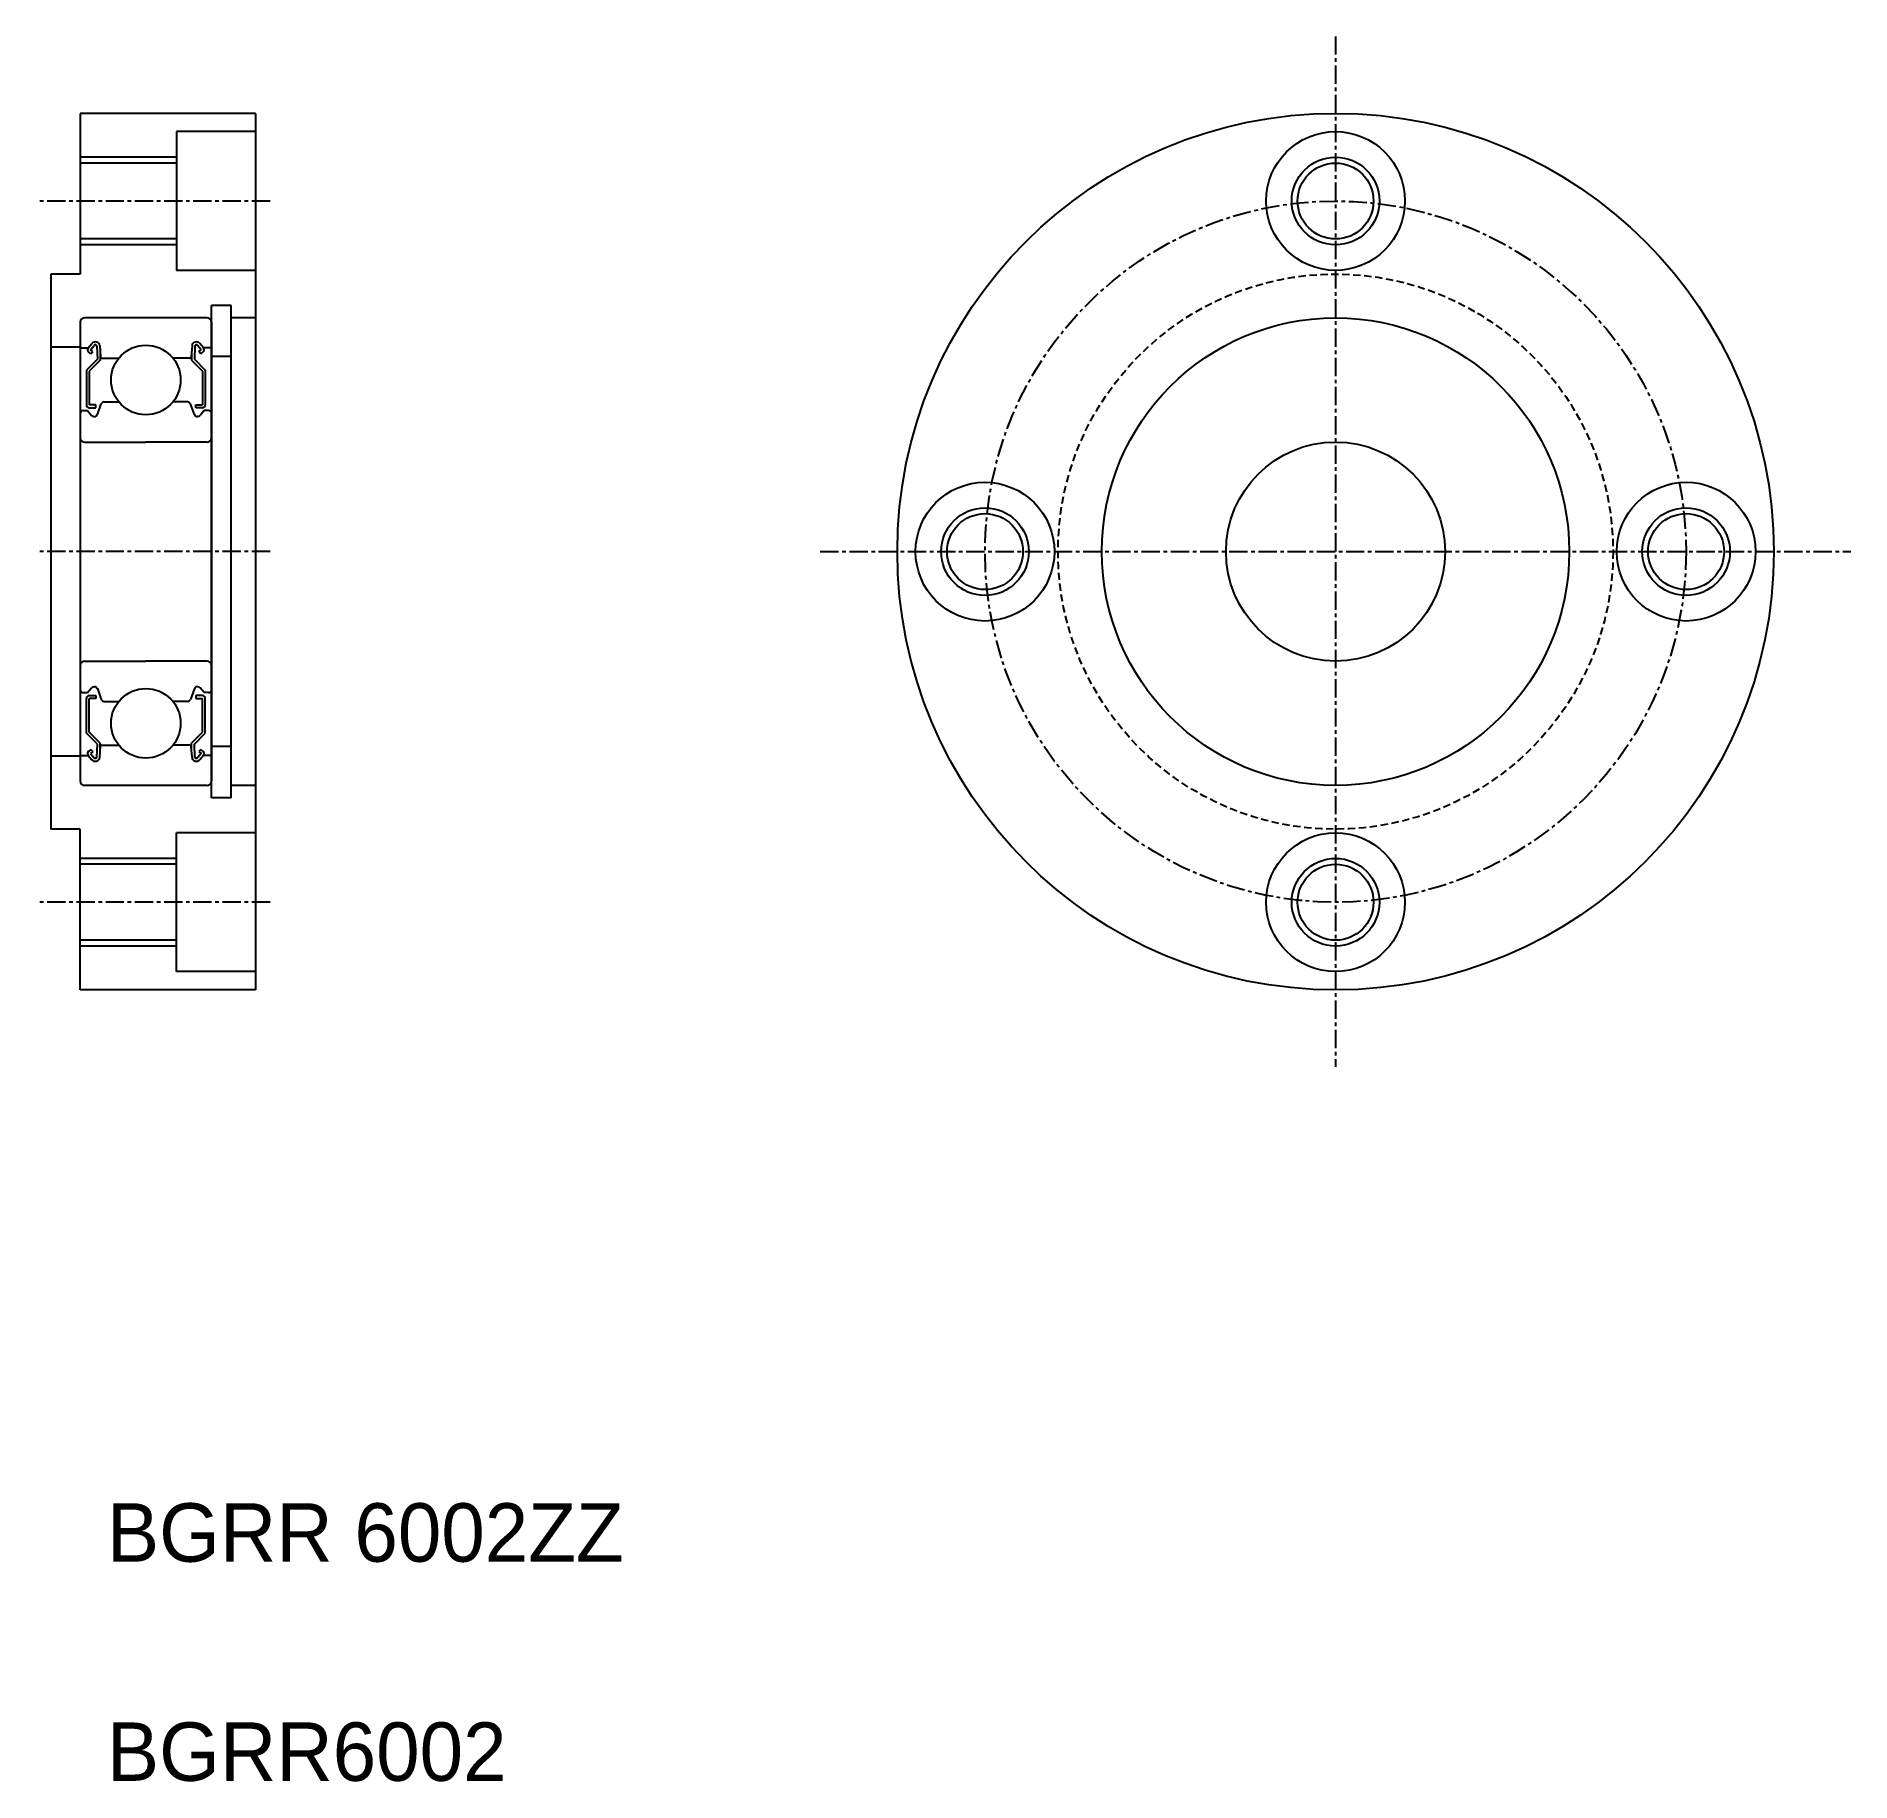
# Model space of a CAD drawing. Extents: x 159 to 284, y 68 to 187.
import ezdxf

# ---------------------------------------------------------------- set-up
doc = ezdxf.new("R2010")
doc.units = 0
doc.linetypes.add('CENTER', pattern=[2, 1.25, -0.25, 0.25, -0.25])
doc.linetypes.add('DASHED', pattern=[0.75, 0.5, -0.25])
doc.layers.get('0').update_dxf_attribs({"linetype": 'CONTINUOUS'})
doc.layers.add('CENTER', color=1, linetype='CENTER')

msp = doc.modelspace()

# ---------------------------------------------------------------- linework, layer by layer
for p, q in [((174.46, 182.1), (162.46, 182.1)), ((162.46, 182.1), (162.46, 171.1)), ((174.46, 182.1), (174.46, 122.1)), ((174.46, 180.85), (169.06, 180.85)), ((169.06, 180.85), (169.06, 171.35)), ((169.06, 178.7), (162.46, 178.7)), ((169.06, 173.5), (162.46, 173.5)), ((160.46, 171.1), (160.46, 133.1)), ((162.46, 171.1), (160.46, 171.1)), ((174.46, 171.35), (169.06, 171.35)), ((171.46, 135.25), (171.46, 168.95)), ((172.81, 168.95), (171.46, 168.95)), ((172.81, 135.25), (172.81, 168.95)), ((162.46, 167.8), (162.46, 136.4)), ((166.96, 168.1), (162.76, 168.1)), ((171.16, 168.1), (166.96, 168.1)), ((171.46, 167.8), (171.46, 136.4)), ((174.46, 168.1), (172.81, 168.1)), ((162.46, 166.1), (160.46, 166.1)), ((162.56, 166.05), (163.02, 166.05)), ((163.64, 165.28), (162.89, 164.53)), ((163.02, 166.05), (163.27, 166.35)), ((163.2, 165.64), (163.04, 165.77)), ((163.17, 165.92), (163.42, 166.22)), ((163.33, 165.79), (163.17, 165.92)), ((163.2, 165.64), (163.33, 165.79)), ((163.6, 166.16), (163.64, 165.28)), ((163.8, 166.18), (163.86, 165.44)), ((163.84, 165.67), (163.84, 165.2)), ((163.96, 165.35), (165.11, 165.35)), ((169.96, 165.35), (168.81, 165.35)), ((170.12, 166.18), (170.06, 165.44)), ((170.08, 165.67), (170.08, 165.2)), ((170.32, 166.16), (170.28, 165.28)), ((170.28, 165.28), (171.03, 164.53)), ((170.75, 165.92), (170.5, 166.22)), ((170.59, 165.79), (170.75, 165.92)), ((170.72, 165.64), (170.59, 165.79)), ((170.9, 166.05), (170.65, 166.35)), ((170.72, 165.64), (170.87, 165.77)), ((171.36, 166.05), (170.9, 166.05)), ((172.81, 165.45), (171.46, 165.45)), ((162.89, 164.53), (162.89, 162.15)), ((163.84, 165.2), (163.09, 164.45)), ((163.09, 164.45), (163.09, 162.15)), ((170.08, 165.2), (170.83, 164.45)), ((170.83, 164.45), (170.83, 162.15)), ((171.03, 164.53), (171.03, 162.15)), ((160.46, 161.6), (160.46, 161.6)), ((162.66, 161.75), (162.96, 161.75)), ((162.96, 161.75), (163.24, 161.42)), ((163.54, 162.15), (163.09, 162.15)), ((163.09, 161.95), (163.54, 161.95)), ((163.54, 161.95), (163.54, 162.15)), ((163.64, 161.48), (163.91, 162.22)), ((164.1, 162.35), (165.11, 162.35)), ((169.82, 162.35), (168.81, 162.35)), ((170.28, 161.48), (170.01, 162.22)), ((170.38, 162.15), (170.83, 162.15)), ((170.38, 161.95), (170.38, 162.15)), ((170.83, 161.95), (170.38, 161.95)), ((170.96, 161.75), (170.68, 161.42)), ((171.26, 161.75), (170.96, 161.75)), ((163.39, 161.35), (163.45, 161.35)), ((170.53, 161.35), (170.47, 161.35)), ((162.76, 159.6), (166.96, 159.6)), ((171.16, 159.6), (166.96, 159.6)), ((160.46, 152.1), (160.46, 152.1)), ((162.76, 144.6), (166.96, 144.6)), ((164.03, 144.6), (164.03, 144.6)), ((165.01, 144.6), (165.01, 144.6)), ((171.16, 144.6), (166.96, 144.6)), ((162.66, 142.45), (162.96, 142.45)), ((162.89, 139.67), (162.89, 142.05)), ((162.96, 142.45), (163.24, 142.78)), ((163.09, 142.25), (163.54, 142.25)), ((163.09, 139.75), (163.09, 142.05)), ((163.54, 142.05), (163.09, 142.05)), ((163.39, 142.85), (163.45, 142.85)), ((163.54, 142.25), (163.54, 142.05)), ((163.64, 142.72), (163.91, 141.98)), ((164.1, 141.85), (165.11, 141.85)), ((169.82, 141.85), (168.81, 141.85)), ((170.28, 142.72), (170.01, 141.98)), ((170.38, 142.25), (170.38, 142.05)), ((170.83, 142.25), (170.38, 142.25)), ((170.38, 142.05), (170.83, 142.05)), ((170.53, 142.85), (170.47, 142.85)), ((170.96, 142.45), (170.68, 142.78)), ((170.83, 139.75), (170.83, 142.05)), ((171.26, 142.45), (170.96, 142.45)), ((171.03, 139.67), (171.03, 142.05)), ((163.64, 138.92), (162.89, 139.67)), ((163.84, 139), (163.09, 139.75)), ((170.08, 139), (170.83, 139.75)), ((170.28, 138.92), (171.03, 139.67)), ((162.46, 138.1), (160.46, 138.1)), ((162.56, 138.15), (163.02, 138.15)), ((163.02, 138.15), (163.27, 137.85)), ((163.2, 138.56), (163.04, 138.43)), ((163.33, 138.41), (163.17, 138.28)), ((163.17, 138.28), (163.42, 137.98)), ((163.2, 138.56), (163.33, 138.41)), ((163.6, 138.04), (163.64, 138.92)), ((163.8, 138.02), (163.86, 138.76)), ((163.84, 138.53), (163.84, 139)), ((163.96, 138.85), (165.11, 138.85)), ((169.96, 138.85), (168.81, 138.85)), ((170.12, 138.02), (170.06, 138.76)), ((170.08, 138.53), (170.08, 139)), ((170.32, 138.04), (170.28, 138.92)), ((170.75, 138.28), (170.5, 137.98)), ((170.72, 138.56), (170.59, 138.41)), ((170.59, 138.41), (170.75, 138.28)), ((170.9, 138.15), (170.65, 137.85)), ((170.72, 138.56), (170.87, 138.43)), ((171.36, 138.15), (170.9, 138.15)), ((172.81, 138.75), (171.46, 138.75)), ((171.16, 136.1), (162.76, 136.1)), ((171.16, 136.1), (166.96, 136.1)), ((174.46, 136.1), (172.81, 136.1)), ((172.81, 135.25), (171.46, 135.25)), ((162.46, 133.1), (160.46, 133.1)), ((162.46, 122.1), (162.46, 133.1)), ((174.46, 132.85), (169.06, 132.85)), ((169.06, 123.35), (169.06, 132.85)), ((169.06, 130.7), (162.46, 130.7)), ((169.06, 125.5), (162.46, 125.5)), ((174.46, 123.35), (169.06, 123.35)), ((174.46, 122.1), (162.46, 122.1))]:
    msp.add_line(p, q)
at = {"color": 3}
for p, q in [((169.06, 179.1), (162.46, 179.1)), ((169.06, 173.1), (162.46, 173.1)), ((169.06, 131.1), (162.46, 131.1)), ((169.06, 125.1), (162.46, 125.1))]:
    msp.add_line(p, q, dxfattribs=at)
for centre, radius in [((248.41, 152.1), 30), ((248.41, 176.1), 4.75), ((248.41, 176.1), 2.6), ((248.41, 152.1), 16), ((166.96, 163.85), 2.38), ((248.41, 152.1), 7.5), ((224.41, 152.1), 4.75), ((272.41, 152.1), 4.75), ((224.41, 152.1), 2.6), ((272.41, 152.1), 2.6), ((166.96, 140.35), 2.38), ((248.41, 128.1), 4.75), ((248.41, 128.1), 2.6)]:
    msp.add_circle(centre, radius)
for centre in [(248.41, 176.1), (224.41, 152.1), (272.41, 152.1), (248.41, 128.1)]:
    msp.add_circle(centre, 3, dxfattribs=at)
at = {"color": 3, "linetype": 'DASHED'}
msp.add_circle((248.41, 152.1), 19, dxfattribs=at)
for centre, radius, start, end in [((162.76, 167.8), 0.3, 90, 180), ((171.16, 167.8), 0.3, 0, 90), ((163.5, 166.16), 0.3, 4.9968, 140.0002), ((170.42, 166.16), 0.3, 39.9998, 175.0032), ((162.56, 166.15), 0.1, 180, 270), ((163.17, 165.92), 0.2, 140.0002, 230.0848), ((163.5, 166.16), 0.1, 2.8198, 140.0033), ((163.96, 165.45), 0.1, 184.9968, 269.9995), ((169.96, 165.45), 0.1, 270.0005, 355.0032), ((170.42, 166.16), 0.1, 39.9967, 177.1802), ((170.75, 165.92), 0.2, 309.9152, 39.9998), ((171.36, 166.15), 0.1, 270, 0), ((162.66, 161.55), 0.2, 90, 180), ((163.09, 162.15), 0.2, 180, 270), ((164.1, 162.15), 0.2, 90, 159.9919), ((169.82, 162.15), 0.2, 20.0081, 90), ((170.83, 162.15), 0.2, 270, 0), ((171.26, 161.55), 0.2, 0, 90), ((163.39, 161.55), 0.2, 219.9962, 270), ((163.45, 161.55), 0.2, 270, 339.9919), ((170.47, 161.55), 0.2, 200.0081, 270), ((170.53, 161.55), 0.2, 270, 320.0038), ((162.76, 159.9), 0.3, 180, 270), ((171.16, 159.9), 0.3, 270, 0), ((162.76, 144.3), 0.3, 90, 180), ((171.16, 144.3), 0.3, 0, 90), ((162.66, 142.65), 0.2, 180, 270), ((163.09, 142.05), 0.2, 90, 180), ((163.39, 142.65), 0.2, 90, 140.0038), ((163.45, 142.65), 0.2, 20.0081, 90), ((164.1, 142.05), 0.2, 200.0081, 270), ((169.82, 142.05), 0.2, 270, 339.9919), ((170.47, 142.65), 0.2, 90, 159.9919), ((170.53, 142.65), 0.2, 39.9962, 90), ((170.83, 142.05), 0.2, 0, 90), ((171.26, 142.65), 0.2, 270, 0), ((162.56, 138.05), 0.1, 90, 180), ((163.17, 138.28), 0.2, 129.9152, 219.9998), ((163.5, 138.05), 0.3, 219.9998, 355.0032), ((163.5, 138.05), 0.1, 219.9967, 357.1802), ((163.96, 138.75), 0.1, 90.0005, 175.0032), ((169.96, 138.75), 0.1, 4.9968, 89.9995), ((170.42, 138.05), 0.3, 184.9968, 320.0002), ((170.42, 138.05), 0.1, 182.8198, 320.0033), ((170.75, 138.28), 0.2, 320.0002, 50.0848), ((171.36, 138.05), 0.1, 0, 90), ((162.76, 136.4), 0.3, 180, 270), ((171.16, 136.4), 0.3, 270, 0)]:
    msp.add_arc(centre, radius, start, end)
at = {"layer": 'CENTER', "color": 1, "linetype": 'CENTER'}
for p, q in [((248.41, 187.37), (248.41, 116.83)), ((175.46, 176.1), (159.46, 176.1)), ((175.46, 152.1), (159.46, 152.1)), ((213.13, 152.1), (283.68, 152.1)), ((175.46, 128.1), (159.46, 128.1))]:
    msp.add_line(p, q, dxfattribs=at)
msp.add_circle((248.41, 152.1), 24, dxfattribs=at)

# ---------------------------------------------------------------- texts
for s, p in [('BGRR 6002ZZ', (164.3, 82.96)), ('BGRR6002', (164.3, 67.96))]:
    msp.add_text(s, height=4).set_placement(p)

doc.saveas('drawing.dxf')
